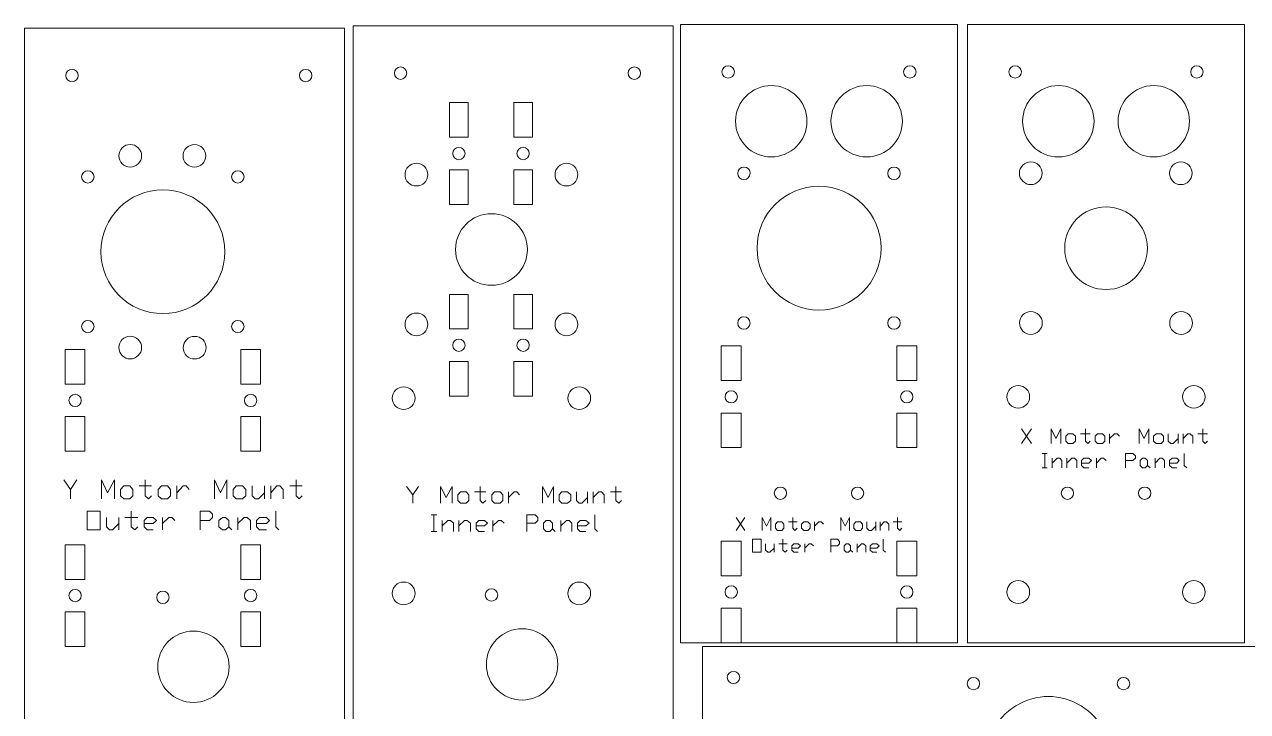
# Model space of a CAD drawing. Header units: inches. Extents: x 0.4 to 31.7, y 0.3 to 15.7.
# Drawn here: x 0.36 to 15.15, y 7.43 to 15.73 of the extents above; entities that cross this region are included whole.
import ezdxf

# ---------------------------------------------------------------- set-up
doc = ezdxf.new("R2010")
doc.units = ezdxf.units.IN
doc.header["$MEASUREMENT"] = 0
doc.layers.add('CUT_SHEET_1', color=179, linetype='CONTINUOUS', true_color=0x131326)

msp = doc.modelspace()

# ---------------------------------------------------------------- linework, layer by layer
at = {"layer": 'CUT_SHEET_1', "color": 3, "lineweight": 15, "true_color": 0x00ff00}
for p, q in [((0.361, 5.204), (0.361, 15.691)), ((0.361, 15.691), (4.232, 15.691)), ((4.232, 15.691), (4.232, 5.204)), ((4.334, 5.233), (4.334, 15.718)), ((4.334, 15.718), (8.205, 15.718)), ((8.205, 15.718), (8.205, 5.233)), ((8.293, 8.255), (8.293, 15.734)), ((8.293, 15.734), (11.639, 15.734)), ((11.639, 15.734), (11.639, 8.255)), ((11.763, 8.255), (11.763, 15.734)), ((11.763, 15.734), (15.109, 15.734)), ((15.109, 15.734), (15.109, 8.255)), ((11.639, 8.255), (8.293, 8.255)), ((16.922, 8.214), (8.558, 8.214)), ((8.558, 8.214), (8.558, 7.221)), ((15.109, 8.255), (11.763, 8.255))]:
    msp.add_line(p, q, dxfattribs=at)
at = {"layer": 'CUT_SHEET_1', "color": 1, "lineweight": 15, "true_color": 0xff0000}
for p, q in [((12.338, 15.234), (12.338, 15.234)), ((14.535, 15.234), (14.535, 15.234)), ((0.936, 15.191), (0.936, 15.191)), ((3.761, 15.191), (3.761, 15.191)), ((4.908, 15.22), (4.908, 15.22)), ((7.734, 15.22), (7.734, 15.22)), ((12.263, 15.16), (12.263, 15.16)), ((14.46, 15.16), (14.46, 15.16)), ((9.39, 14.995), (9.39, 14.995)), ((10.543, 14.995), (10.543, 14.995)), ((12.86, 14.995), (12.86, 14.995)), ((14.013, 14.995), (14.013, 14.995)), ((5.501, 14.789), (5.725, 14.789)), ((5.501, 14.37), (5.501, 14.789)), ((5.725, 14.789), (5.725, 14.37)), ((6.277, 14.37), (6.277, 14.789)), ((6.277, 14.789), (6.501, 14.789)), ((6.501, 14.789), (6.501, 14.37)), ((9.821, 14.564), (9.821, 14.564)), ((10.974, 14.564), (10.974, 14.564)), ((13.291, 14.564), (13.291, 14.564)), ((14.444, 14.564), (14.444, 14.564)), ((5.725, 14.37), (5.501, 14.37)), ((6.501, 14.37), (6.277, 14.37)), ((6.389, 14.249), (6.389, 14.249)), ((1.777, 14.146), (1.777, 14.146)), ((2.553, 14.145), (2.553, 14.145)), ((6.314, 14.174), (6.314, 14.174)), ((6.464, 14.174), (6.464, 14.174)), ((2.941, 13.966), (2.941, 13.966)), ((5.237, 13.918), (5.237, 13.918)), ((5.501, 13.977), (5.725, 13.977)), ((5.501, 13.559), (5.501, 13.977)), ((5.725, 13.977), (5.725, 13.559)), ((6.277, 13.559), (6.277, 13.977)), ((6.277, 13.977), (6.501, 13.977)), ((6.501, 13.977), (6.501, 13.559)), ((7.051, 13.918), (7.051, 13.918)), ((9.134, 13.934), (9.134, 13.934)), ((12.664, 13.935), (12.664, 13.935)), ((14.478, 13.935), (14.478, 13.935)), ((5.725, 13.559), (5.501, 13.559)), ((6.501, 13.559), (6.277, 13.559)), ((6.006, 13.446), (6.006, 13.446)), ((6.441, 13.013), (6.441, 13.013)), ((6.006, 12.58), (6.006, 12.58)), ((5.501, 12.47), (5.725, 12.47)), ((5.501, 12.052), (5.501, 12.47)), ((5.725, 12.47), (5.725, 12.052)), ((6.277, 12.052), (6.277, 12.47)), ((6.277, 12.47), (6.501, 12.47)), ((6.501, 12.47), (6.501, 12.052)), ((12.665, 12.125), (12.665, 12.125)), ((1.202, 12.081), (1.202, 12.081)), ((5.237, 12.108), (5.237, 12.108)), ((5.725, 12.052), (5.501, 12.052)), ((6.501, 12.052), (6.277, 12.052)), ((7.051, 12.108), (7.051, 12.108)), ((9.134, 12.124), (9.134, 12.124)), ((14.481, 12.124), (14.481, 12.124)), ((5.613, 11.93), (5.613, 11.93)), ((8.785, 11.847), (9.025, 11.847)), ((8.785, 11.428), (8.785, 11.847)), ((9.025, 11.847), (9.025, 11.428)), ((10.907, 11.847), (11.147, 11.847)), ((10.907, 11.428), (10.907, 11.847)), ((11.147, 11.847), (11.147, 11.428)), ((0.853, 11.804), (1.093, 11.804)), ((0.853, 11.385), (0.853, 11.804)), ((1.093, 11.804), (1.093, 11.385)), ((1.777, 11.827), (1.777, 11.827)), ((2.975, 11.804), (3.215, 11.804)), ((2.975, 11.385), (2.975, 11.804)), ((3.215, 11.804), (3.215, 11.385)), ((6.389, 11.78), (6.389, 11.78)), ((5.501, 11.659), (5.725, 11.659)), ((5.501, 11.24), (5.501, 11.659)), ((5.725, 11.659), (5.725, 11.24)), ((6.277, 11.24), (6.277, 11.659)), ((6.277, 11.659), (6.501, 11.659)), ((6.501, 11.659), (6.501, 11.24)), ((9.025, 11.428), (8.785, 11.428)), ((11.147, 11.428), (10.907, 11.428)), ((1.093, 11.385), (0.853, 11.385)), ((0.973, 11.263), (0.973, 11.263)), ((3.215, 11.385), (2.975, 11.385)), ((3.095, 11.263), (3.095, 11.263)), ((5.725, 11.24), (5.501, 11.24)), ((6.501, 11.24), (6.277, 11.24)), ((8.905, 11.306), (8.905, 11.306)), ((5.083, 11.216), (5.083, 11.216)), ((12.513, 11.232), (12.513, 11.232)), ((14.635, 11.232), (14.635, 11.232)), ((0.853, 10.992), (1.093, 10.992)), ((0.853, 10.573), (0.853, 10.992)), ((1.093, 10.992), (1.093, 10.573)), ((2.975, 10.992), (3.215, 10.992)), ((2.975, 10.573), (2.975, 10.992)), ((3.215, 10.992), (3.215, 10.573)), ((8.785, 11.035), (9.025, 11.035)), ((8.785, 10.617), (8.785, 11.035)), ((9.025, 11.035), (9.025, 10.617)), ((10.907, 11.035), (11.147, 11.035)), ((10.907, 10.617), (10.907, 11.035)), ((11.147, 11.035), (11.147, 10.617)), ((1.093, 10.573), (0.853, 10.573)), ((3.215, 10.573), (2.975, 10.573)), ((9.025, 10.617), (8.785, 10.617)), ((11.147, 10.617), (10.907, 10.617)), ((10.433, 10.141), (10.433, 10.141)), ((8.785, 9.486), (9.025, 9.486)), ((8.785, 9.068), (8.785, 9.486)), ((9.025, 9.486), (9.025, 9.068)), ((10.907, 9.486), (11.147, 9.486)), ((10.907, 9.068), (10.907, 9.486)), ((11.147, 9.486), (11.147, 9.068)), ((0.853, 9.443), (1.093, 9.443)), ((0.853, 9.024), (0.853, 9.443)), ((1.093, 9.443), (1.093, 9.024)), ((2.975, 9.443), (3.215, 9.443)), ((2.975, 9.024), (2.975, 9.443)), ((3.215, 9.443), (3.215, 9.024)), ((1.093, 9.024), (0.853, 9.024)), ((3.215, 9.024), (2.975, 9.024)), ((9.025, 9.068), (8.785, 9.068)), ((11.147, 9.068), (10.907, 9.068)), ((0.973, 8.903), (0.973, 8.903)), ((3.095, 8.903), (3.095, 8.903)), ((6.007, 8.91), (6.007, 8.91)), ((8.905, 8.946), (8.905, 8.946)), ((1.96, 8.807), (1.96, 8.807)), ((1.96, 8.807), (1.96, 8.807)), ((5.083, 8.855), (5.083, 8.855)), ((7.205, 8.855), (7.205, 8.855)), ((12.513, 8.871), (12.513, 8.871)), ((14.635, 8.871), (14.635, 8.871)), ((0.853, 8.632), (1.093, 8.632)), ((0.853, 8.213), (0.853, 8.632)), ((1.093, 8.632), (1.093, 8.213)), ((2.975, 8.632), (3.215, 8.632)), ((2.975, 8.213), (2.975, 8.632)), ((3.215, 8.632), (3.215, 8.213)), ((8.785, 8.675), (9.025, 8.675)), ((8.785, 8.256), (8.785, 8.675)), ((9.025, 8.675), (9.025, 8.256)), ((10.907, 8.675), (11.147, 8.675)), ((10.907, 8.256), (10.907, 8.675)), ((11.147, 8.675), (11.147, 8.256)), ((6.376, 8.428), (6.376, 8.428)), ((1.093, 8.213), (0.853, 8.213)), ((3.215, 8.213), (2.975, 8.213)), ((9.025, 8.256), (8.785, 8.256)), ((11.147, 8.256), (10.907, 8.256)), ((6.808, 7.996), (6.808, 7.996)), ((2.835, 7.968), (2.835, 7.968)), ((9.008, 7.839), (9.008, 7.839)), ((11.833, 7.838), (11.833, 7.838)), ((13.647, 7.838), (13.647, 7.838)), ((8.933, 7.764), (8.933, 7.764)), ((13.572, 7.763), (13.572, 7.763))]:
    msp.add_line(p, q, dxfattribs=at)
at = {"layer": 'CUT_SHEET_1', "color": 7, "lineweight": 15, "true_color": 0xffffff}
for p, q in [((12.416, 10.844), (12.536, 10.667)), ((12.416, 10.667), (12.536, 10.844)), ((12.773, 10.667), (12.773, 10.844)), ((12.773, 10.844), (12.829, 10.727)), ((12.829, 10.727), (12.889, 10.844)), ((12.889, 10.844), (12.889, 10.667)), ((13.186, 10.844), (13.186, 10.697)), ((13.836, 10.667), (13.836, 10.844)), ((13.836, 10.844), (13.896, 10.727)), ((13.896, 10.727), (13.952, 10.844)), ((13.952, 10.844), (13.952, 10.667)), ((14.605, 10.844), (14.605, 10.697)), ((12.949, 10.754), (12.979, 10.784)), ((12.949, 10.697), (12.949, 10.754)), ((12.979, 10.667), (12.949, 10.697)), ((12.979, 10.784), (13.036, 10.784)), ((13.036, 10.667), (12.979, 10.667)), ((13.036, 10.784), (13.066, 10.754)), ((13.066, 10.697), (13.036, 10.667)), ((13.066, 10.754), (13.066, 10.697)), ((13.126, 10.784), (13.246, 10.784)), ((13.186, 10.697), (13.216, 10.667)), ((13.216, 10.667), (13.246, 10.697)), ((13.303, 10.754), (13.333, 10.784)), ((13.303, 10.697), (13.303, 10.754)), ((13.333, 10.667), (13.303, 10.697)), ((13.333, 10.784), (13.392, 10.784)), ((13.392, 10.667), (13.333, 10.667)), ((13.392, 10.784), (13.422, 10.754)), ((13.422, 10.697), (13.392, 10.667)), ((13.422, 10.754), (13.422, 10.697)), ((13.479, 10.727), (13.539, 10.784)), ((13.479, 10.667), (13.479, 10.784)), ((13.539, 10.784), (13.569, 10.784)), ((13.569, 10.784), (13.599, 10.754)), ((14.012, 10.754), (14.042, 10.784)), ((14.012, 10.697), (14.012, 10.754)), ((14.042, 10.667), (14.012, 10.697)), ((14.042, 10.784), (14.102, 10.784)), ((14.102, 10.667), (14.042, 10.667)), ((14.102, 10.784), (14.132, 10.754)), ((14.132, 10.697), (14.102, 10.667)), ((14.132, 10.754), (14.132, 10.697)), ((14.189, 10.784), (14.189, 10.697)), ((14.189, 10.697), (14.219, 10.667)), ((14.219, 10.667), (14.249, 10.667)), ((14.249, 10.667), (14.309, 10.727)), ((14.309, 10.784), (14.309, 10.667)), ((14.369, 10.727), (14.425, 10.784)), ((14.369, 10.667), (14.369, 10.784)), ((14.425, 10.784), (14.455, 10.784)), ((14.455, 10.784), (14.485, 10.754)), ((14.485, 10.754), (14.485, 10.667)), ((14.545, 10.784), (14.662, 10.784)), ((14.605, 10.697), (14.635, 10.667)), ((14.635, 10.667), (14.662, 10.697)), ((12.666, 10.547), (12.726, 10.547)), ((12.696, 10.547), (12.696, 10.371)), ((13.672, 10.371), (13.672, 10.547)), ((13.672, 10.547), (13.762, 10.547)), ((13.762, 10.547), (13.792, 10.517)), ((13.792, 10.517), (13.792, 10.49)), ((14.382, 10.547), (14.382, 10.401)), ((12.666, 10.371), (12.726, 10.371)), ((12.786, 10.43), (12.846, 10.49)), ((12.786, 10.371), (12.786, 10.49)), ((12.846, 10.49), (12.876, 10.49)), ((12.876, 10.49), (12.903, 10.46)), ((12.903, 10.46), (12.903, 10.371)), ((12.963, 10.43), (13.023, 10.49)), ((12.963, 10.371), (12.963, 10.49)), ((13.023, 10.49), (13.053, 10.49)), ((13.053, 10.49), (13.083, 10.46)), ((13.083, 10.46), (13.083, 10.371)), ((13.169, 10.49), (13.139, 10.46)), ((13.139, 10.46), (13.139, 10.401)), ((13.139, 10.43), (13.229, 10.43)), ((13.139, 10.401), (13.169, 10.371)), ((13.229, 10.49), (13.169, 10.49)), ((13.169, 10.371), (13.229, 10.371)), ((13.259, 10.46), (13.229, 10.49)), ((13.229, 10.43), (13.259, 10.46)), ((13.319, 10.43), (13.376, 10.49)), ((13.319, 10.371), (13.319, 10.49)), ((13.376, 10.49), (13.406, 10.49)), ((13.406, 10.49), (13.436, 10.46)), ((13.762, 10.46), (13.672, 10.46)), ((13.792, 10.49), (13.762, 10.46)), ((13.849, 10.46), (13.879, 10.49)), ((13.849, 10.401), (13.849, 10.46)), ((13.879, 10.371), (13.849, 10.401)), ((13.879, 10.49), (13.909, 10.49)), ((13.909, 10.371), (13.879, 10.371)), ((13.909, 10.49), (13.939, 10.46)), ((13.939, 10.401), (13.909, 10.371)), ((13.939, 10.46), (13.939, 10.401)), ((13.939, 10.401), (13.969, 10.371)), ((14.029, 10.43), (14.085, 10.49)), ((14.029, 10.371), (14.029, 10.49)), ((14.085, 10.49), (14.115, 10.49)), ((14.115, 10.49), (14.145, 10.46)), ((14.145, 10.46), (14.145, 10.371)), ((14.235, 10.49), (14.205, 10.46)), ((14.205, 10.46), (14.205, 10.401)), ((14.205, 10.43), (14.292, 10.43)), ((14.205, 10.401), (14.235, 10.371)), ((14.292, 10.49), (14.235, 10.49)), ((14.235, 10.371), (14.292, 10.371)), ((14.322, 10.46), (14.292, 10.49)), ((14.292, 10.43), (14.322, 10.46)), ((14.382, 10.401), (14.412, 10.371)), ((0.837, 10.229), (0.919, 10.109)), ((0.919, 10.109), (0.993, 10.229)), ((1.292, 9.997), (1.292, 10.229)), ((1.292, 10.229), (1.367, 10.072)), ((1.367, 10.072), (1.449, 10.229)), ((1.449, 10.229), (1.449, 9.997)), ((1.822, 10.229), (1.822, 10.035)), ((2.659, 9.997), (2.659, 10.229)), ((2.659, 10.229), (2.733, 10.072)), ((2.733, 10.072), (2.808, 10.229)), ((2.808, 10.229), (2.808, 9.997)), ((3.644, 10.229), (3.644, 10.035)), ((0.919, 10.109), (0.919, 9.997)), ((1.524, 10.109), (1.561, 10.154)), ((1.524, 10.035), (1.524, 10.109)), ((1.561, 10.154), (1.636, 10.154)), ((1.636, 10.154), (1.673, 10.109)), ((1.673, 10.109), (1.673, 10.035)), ((1.748, 10.154), (1.897, 10.154)), ((1.979, 10.109), (2.016, 10.154)), ((1.979, 10.035), (1.979, 10.109)), ((2.016, 10.154), (2.091, 10.154)), ((2.091, 10.154), (2.128, 10.109)), ((2.128, 10.109), (2.128, 10.035)), ((2.203, 10.072), (2.278, 10.154)), ((2.203, 9.997), (2.203, 10.154)), ((2.278, 10.154), (2.315, 10.154)), ((2.315, 10.154), (2.352, 10.109)), ((2.883, 10.109), (2.92, 10.154)), ((2.883, 10.035), (2.883, 10.109)), ((2.92, 10.154), (2.995, 10.154)), ((2.995, 10.154), (3.039, 10.109)), ((3.039, 10.109), (3.039, 10.035)), ((3.114, 10.154), (3.114, 10.035)), ((3.189, 9.997), (3.263, 10.072)), ((3.263, 10.154), (3.263, 9.997)), ((3.338, 10.072), (3.413, 10.154)), ((3.338, 9.997), (3.338, 10.154)), ((3.413, 10.154), (3.45, 10.154)), ((3.45, 10.154), (3.487, 10.109)), ((3.487, 10.109), (3.487, 9.997)), ((3.569, 10.154), (3.719, 10.154)), ((4.981, 10.148), (5.055, 10.048)), ((5.055, 10.048), (5.123, 10.148)), ((5.392, 9.947), (5.392, 10.148)), ((5.392, 10.148), (5.459, 10.014)), ((5.459, 10.014), (5.533, 10.148)), ((5.533, 10.148), (5.533, 9.947)), ((5.6, 10.048), (5.634, 10.081)), ((5.634, 10.081), (5.701, 10.081)), ((5.701, 10.081), (5.735, 10.048)), ((5.802, 10.081), (5.937, 10.081)), ((5.87, 10.148), (5.87, 9.98)), ((6.011, 10.047), (6.045, 10.081)), ((6.045, 10.081), (6.112, 10.081)), ((6.112, 10.081), (6.145, 10.047)), ((6.213, 10.014), (6.28, 10.081)), ((6.213, 9.947), (6.213, 10.081)), ((6.28, 10.081), (6.314, 10.081)), ((6.314, 10.081), (6.347, 10.048)), ((6.623, 9.947), (6.623, 10.148)), ((6.623, 10.148), (6.691, 10.014)), ((6.691, 10.014), (6.758, 10.148)), ((6.758, 10.148), (6.758, 9.947)), ((6.825, 10.047), (6.859, 10.081)), ((6.859, 10.081), (6.926, 10.081)), ((6.926, 10.081), (6.967, 10.047)), ((7.034, 10.081), (7.034, 9.98)), ((7.168, 10.081), (7.168, 9.947)), ((7.236, 10.014), (7.303, 10.081)), ((7.236, 9.947), (7.236, 10.081)), ((7.303, 10.081), (7.337, 10.081)), ((7.337, 10.081), (7.37, 10.048)), ((7.444, 10.081), (7.579, 10.081)), ((7.512, 10.148), (7.512, 9.98)), ((1.561, 9.997), (1.524, 10.035)), ((1.636, 9.997), (1.561, 9.997)), ((1.673, 10.035), (1.636, 9.997)), ((1.822, 10.035), (1.86, 9.997)), ((1.86, 9.997), (1.897, 10.035)), ((2.016, 9.997), (1.979, 10.035)), ((2.091, 9.997), (2.016, 9.997)), ((2.128, 10.035), (2.091, 9.997)), ((2.92, 9.997), (2.883, 10.035)), ((2.995, 9.997), (2.92, 9.997)), ((3.039, 10.035), (2.995, 9.997)), ((3.114, 10.035), (3.151, 9.997)), ((3.151, 9.997), (3.189, 9.997)), ((3.644, 10.035), (3.681, 9.997)), ((3.681, 9.997), (3.719, 10.035)), ((5.055, 10.048), (5.055, 9.947)), ((5.6, 9.98), (5.6, 10.048)), ((5.634, 9.947), (5.6, 9.98)), ((5.701, 9.947), (5.634, 9.947)), ((5.735, 9.98), (5.701, 9.947)), ((5.735, 10.048), (5.735, 9.98)), ((5.87, 9.98), (5.903, 9.947)), ((5.903, 9.947), (5.937, 9.98)), ((6.011, 9.98), (6.011, 10.047)), ((6.045, 9.947), (6.011, 9.98)), ((6.112, 9.947), (6.045, 9.947)), ((6.145, 9.98), (6.112, 9.947)), ((6.145, 10.047), (6.145, 9.98)), ((6.825, 9.98), (6.825, 10.047)), ((6.859, 9.947), (6.825, 9.98)), ((6.926, 9.947), (6.859, 9.947)), ((6.967, 9.98), (6.926, 9.947)), ((6.967, 10.047), (6.967, 9.98)), ((7.034, 9.98), (7.067, 9.947)), ((7.067, 9.947), (7.101, 9.947)), ((7.101, 9.947), (7.168, 10.014)), ((7.37, 10.048), (7.37, 9.947)), ((7.512, 9.98), (7.545, 9.947)), ((7.545, 9.947), (7.579, 9.98)), ((1.12, 9.848), (1.277, 9.848)), ((1.12, 9.624), (1.12, 9.848)), ((1.277, 9.848), (1.277, 9.624)), ((1.352, 9.773), (1.352, 9.661)), ((1.501, 9.773), (1.501, 9.624)), ((1.576, 9.773), (1.733, 9.773)), ((1.651, 9.848), (1.651, 9.661)), ((1.845, 9.773), (1.807, 9.736)), ((1.919, 9.773), (1.845, 9.773)), ((1.957, 9.736), (1.919, 9.773)), ((2.031, 9.699), (2.106, 9.773)), ((2.031, 9.624), (2.031, 9.773)), ((2.106, 9.773), (2.143, 9.773)), ((2.143, 9.773), (2.181, 9.736)), ((2.487, 9.624), (2.487, 9.848)), ((2.487, 9.848), (2.599, 9.848)), ((2.599, 9.848), (2.636, 9.811)), ((2.636, 9.773), (2.599, 9.736)), ((2.636, 9.811), (2.636, 9.773)), ((2.711, 9.736), (2.756, 9.773)), ((2.756, 9.773), (2.793, 9.773)), ((2.793, 9.773), (2.83, 9.736)), ((2.942, 9.699), (3.017, 9.773)), ((2.942, 9.624), (2.942, 9.773)), ((3.017, 9.773), (3.054, 9.773)), ((3.054, 9.773), (3.092, 9.736)), ((3.204, 9.773), (3.166, 9.736)), ((3.286, 9.773), (3.204, 9.773)), ((3.323, 9.736), (3.286, 9.773)), ((3.398, 9.848), (3.398, 9.661)), ((5.277, 9.805), (5.345, 9.805)), ((5.311, 9.805), (5.311, 9.603)), ((6.435, 9.603), (6.435, 9.805)), ((6.435, 9.805), (6.536, 9.805)), ((6.536, 9.805), (6.569, 9.772)), ((6.569, 9.772), (6.569, 9.738)), ((7.256, 9.805), (7.256, 9.637)), ((8.963, 9.772), (9.07, 9.615)), ((8.963, 9.615), (9.07, 9.772)), ((9.28, 9.615), (9.28, 9.772)), ((9.28, 9.772), (9.333, 9.669)), ((9.333, 9.669), (9.386, 9.772)), ((9.386, 9.772), (9.386, 9.615)), ((9.65, 9.772), (9.65, 9.642)), ((10.229, 9.615), (10.229, 9.772)), ((10.229, 9.772), (10.283, 9.669)), ((10.283, 9.669), (10.336, 9.772)), ((10.336, 9.772), (10.336, 9.615)), ((10.916, 9.772), (10.916, 9.642)), ((1.277, 9.624), (1.12, 9.624)), ((1.352, 9.661), (1.389, 9.624)), ((1.389, 9.624), (1.427, 9.624)), ((1.427, 9.624), (1.501, 9.699)), ((1.651, 9.661), (1.695, 9.624)), ((1.695, 9.624), (1.733, 9.661)), ((1.807, 9.736), (1.807, 9.661)), ((1.807, 9.699), (1.919, 9.699)), ((1.807, 9.661), (1.845, 9.624)), ((1.845, 9.624), (1.919, 9.624)), ((1.919, 9.699), (1.957, 9.736)), ((2.599, 9.736), (2.487, 9.736)), ((2.711, 9.661), (2.711, 9.736)), ((2.756, 9.624), (2.711, 9.661)), ((2.793, 9.624), (2.756, 9.624)), ((2.83, 9.661), (2.793, 9.624)), ((2.83, 9.736), (2.83, 9.661)), ((2.83, 9.661), (2.868, 9.624)), ((3.092, 9.736), (3.092, 9.624)), ((3.166, 9.736), (3.166, 9.661)), ((3.166, 9.699), (3.286, 9.699)), ((3.166, 9.661), (3.204, 9.624)), ((3.204, 9.624), (3.286, 9.624)), ((3.286, 9.699), (3.323, 9.736)), ((3.398, 9.661), (3.435, 9.624)), ((5.412, 9.671), (5.479, 9.738)), ((5.412, 9.603), (5.412, 9.738)), ((5.479, 9.738), (5.513, 9.738)), ((5.513, 9.738), (5.547, 9.704)), ((5.547, 9.704), (5.547, 9.603)), ((5.614, 9.671), (5.681, 9.738)), ((5.614, 9.603), (5.614, 9.738)), ((5.681, 9.738), (5.715, 9.738)), ((5.715, 9.738), (5.755, 9.704)), ((5.755, 9.704), (5.755, 9.603)), ((5.856, 9.738), (5.822, 9.704)), ((5.822, 9.704), (5.822, 9.637)), ((5.822, 9.671), (5.923, 9.671)), ((5.822, 9.637), (5.856, 9.603)), ((5.923, 9.738), (5.856, 9.738)), ((5.957, 9.704), (5.923, 9.738)), ((5.923, 9.671), (5.957, 9.704)), ((6.024, 9.671), (6.092, 9.738)), ((6.024, 9.603), (6.024, 9.738)), ((6.092, 9.738), (6.125, 9.738)), ((6.125, 9.738), (6.159, 9.704)), ((6.536, 9.704), (6.435, 9.704)), ((6.569, 9.738), (6.536, 9.704)), ((6.637, 9.704), (6.67, 9.738)), ((6.637, 9.637), (6.637, 9.704)), ((6.67, 9.603), (6.637, 9.637)), ((6.67, 9.738), (6.711, 9.738)), ((6.711, 9.738), (6.744, 9.704)), ((6.744, 9.637), (6.711, 9.603)), ((6.744, 9.704), (6.744, 9.637)), ((6.744, 9.637), (6.778, 9.603)), ((6.845, 9.671), (6.913, 9.738)), ((6.845, 9.603), (6.845, 9.738)), ((6.913, 9.738), (6.946, 9.738)), ((6.946, 9.738), (6.98, 9.704)), ((6.98, 9.704), (6.98, 9.603)), ((7.081, 9.738), (7.047, 9.704)), ((7.047, 9.704), (7.047, 9.637)), ((7.047, 9.671), (7.148, 9.671)), ((7.047, 9.637), (7.081, 9.603)), ((7.148, 9.738), (7.081, 9.738)), ((7.189, 9.704), (7.148, 9.738)), ((7.148, 9.671), (7.189, 9.704)), ((7.256, 9.637), (7.29, 9.603)), ((9.44, 9.692), (9.466, 9.719)), ((9.44, 9.642), (9.44, 9.692)), ((9.466, 9.615), (9.44, 9.642)), ((9.466, 9.719), (9.516, 9.719)), ((9.516, 9.615), (9.466, 9.615)), ((9.516, 9.719), (9.543, 9.692)), ((9.543, 9.642), (9.516, 9.615)), ((9.543, 9.692), (9.543, 9.642)), ((9.596, 9.719), (9.703, 9.719)), ((9.65, 9.642), (9.676, 9.615)), ((9.676, 9.615), (9.703, 9.642)), ((9.756, 9.692), (9.783, 9.719)), ((9.756, 9.642), (9.756, 9.692)), ((9.783, 9.615), (9.756, 9.642)), ((9.783, 9.719), (9.833, 9.719)), ((9.833, 9.615), (9.783, 9.615)), ((9.833, 9.719), (9.86, 9.692)), ((9.86, 9.642), (9.833, 9.615)), ((9.86, 9.692), (9.86, 9.642)), ((9.913, 9.669), (9.966, 9.719)), ((9.913, 9.615), (9.913, 9.719)), ((9.966, 9.719), (9.993, 9.719)), ((9.993, 9.719), (10.019, 9.692)), ((10.389, 9.692), (10.413, 9.719)), ((10.389, 9.642), (10.389, 9.692)), ((10.413, 9.615), (10.389, 9.642)), ((10.413, 9.719), (10.466, 9.719)), ((10.466, 9.615), (10.413, 9.615)), ((10.466, 9.719), (10.492, 9.692)), ((10.492, 9.642), (10.466, 9.615)), ((10.492, 9.692), (10.492, 9.642)), ((10.546, 9.719), (10.546, 9.642)), ((10.546, 9.642), (10.572, 9.615)), ((10.572, 9.615), (10.599, 9.615)), ((10.599, 9.615), (10.652, 9.669)), ((10.652, 9.719), (10.652, 9.615)), ((10.706, 9.669), (10.756, 9.719)), ((10.706, 9.615), (10.706, 9.719)), ((10.756, 9.719), (10.782, 9.719)), ((10.782, 9.719), (10.809, 9.692)), ((10.809, 9.692), (10.809, 9.615)), ((10.862, 9.719), (10.969, 9.719)), ((10.916, 9.642), (10.942, 9.615)), ((10.942, 9.615), (10.969, 9.642)), ((5.277, 9.603), (5.345, 9.603)), ((5.856, 9.603), (5.923, 9.603)), ((6.711, 9.603), (6.67, 9.603)), ((7.081, 9.603), (7.148, 9.603)), ((9.163, 9.509), (9.267, 9.509)), ((9.163, 9.352), (9.163, 9.509)), ((9.267, 9.509), (9.267, 9.352)), ((9.53, 9.509), (9.53, 9.379)), ((10.109, 9.352), (10.109, 9.509)), ((10.109, 9.509), (10.189, 9.509)), ((10.189, 9.509), (10.216, 9.482)), ((10.216, 9.482), (10.216, 9.455)), ((10.742, 9.509), (10.742, 9.379)), ((9.267, 9.352), (9.163, 9.352)), ((9.32, 9.455), (9.32, 9.379)), ((9.32, 9.379), (9.346, 9.352)), ((9.346, 9.352), (9.373, 9.352)), ((9.373, 9.352), (9.426, 9.402)), ((9.426, 9.455), (9.426, 9.352)), ((9.48, 9.455), (9.583, 9.455)), ((9.53, 9.379), (9.556, 9.352)), ((9.556, 9.352), (9.583, 9.379)), ((9.663, 9.455), (9.636, 9.429)), ((9.636, 9.429), (9.636, 9.379)), ((9.636, 9.402), (9.716, 9.402)), ((9.636, 9.379), (9.663, 9.352)), ((9.716, 9.455), (9.663, 9.455)), ((9.663, 9.352), (9.716, 9.352)), ((9.743, 9.429), (9.716, 9.455)), ((9.716, 9.402), (9.743, 9.429)), ((9.796, 9.402), (9.846, 9.455)), ((9.796, 9.352), (9.796, 9.455)), ((9.846, 9.455), (9.873, 9.455)), ((9.873, 9.455), (9.9, 9.429)), ((10.189, 9.429), (10.109, 9.429)), ((10.216, 9.455), (10.189, 9.429)), ((10.269, 9.429), (10.296, 9.455)), ((10.269, 9.379), (10.269, 9.429)), ((10.296, 9.352), (10.269, 9.379)), ((10.296, 9.455), (10.323, 9.455)), ((10.323, 9.352), (10.296, 9.352)), ((10.323, 9.455), (10.349, 9.429)), ((10.349, 9.379), (10.323, 9.352)), ((10.349, 9.429), (10.349, 9.379)), ((10.349, 9.379), (10.376, 9.352)), ((10.426, 9.402), (10.479, 9.455)), ((10.426, 9.352), (10.426, 9.455)), ((10.479, 9.455), (10.506, 9.455)), ((10.506, 9.455), (10.532, 9.429)), ((10.532, 9.429), (10.532, 9.352)), ((10.612, 9.455), (10.586, 9.429)), ((10.586, 9.429), (10.586, 9.379)), ((10.586, 9.402), (10.666, 9.402)), ((10.586, 9.379), (10.612, 9.352)), ((10.666, 9.455), (10.612, 9.455)), ((10.612, 9.352), (10.666, 9.352)), ((10.692, 9.429), (10.666, 9.455)), ((10.666, 9.402), (10.692, 9.429)), ((10.742, 9.379), (10.769, 9.352))]:
    msp.add_line(p, q, dxfattribs=at)
at = {"layer": 'CUT_SHEET_1', "color": 1, "lineweight": 15, "true_color": 0xff0000}
for points, degree in [([(8.868, 15.235), (8.826, 15.235), (8.793, 15.201), (8.793, 15.16)], 3), ([(8.943, 15.16), (8.943, 15.201), (8.909, 15.235), (8.868, 15.235)], 3), ([(11.064, 15.235), (11.023, 15.235), (10.989, 15.201), (10.989, 15.16)], 3), ([(11.139, 15.16), (11.139, 15.201), (11.106, 15.235), (11.064, 15.235)], 3), ([(12.338, 15.234), (12.297, 15.234), (12.263, 15.201), (12.263, 15.16)], 3), ([(12.413, 15.16), (12.413, 15.201), (12.379, 15.234), (12.338, 15.234)], 3), ([(14.535, 15.234), (14.493, 15.234), (14.46, 15.201), (14.46, 15.16)], 3), ([(14.61, 15.16), (14.61, 15.201), (14.576, 15.234), (14.535, 15.234)], 3), ([(0.936, 15.191), (0.895, 15.191), (0.861, 15.158), (0.861, 15.117)], 3), ([(0.861, 15.117), (0.861, 15.075), (0.895, 15.042), (0.936, 15.042)], 3), ([(1.011, 15.117), (1.011, 15.158), (0.977, 15.191), (0.936, 15.191)], 3), ([(0.936, 15.042), (0.977, 15.042), (1.011, 15.075), (1.011, 15.117)], 3), ([(3.761, 15.191), (3.72, 15.191), (3.686, 15.158), (3.686, 15.117)], 3), ([(3.686, 15.117), (3.686, 15.075), (3.72, 15.042), (3.761, 15.042)], 3), ([(3.836, 15.117), (3.836, 15.158), (3.803, 15.191), (3.761, 15.191)], 3), ([(3.761, 15.042), (3.803, 15.042), (3.836, 15.075), (3.836, 15.117)], 3), ([(4.908, 15.22), (4.867, 15.22), (4.833, 15.186), (4.833, 15.145)], 3), ([(4.833, 15.145), (4.833, 15.104), (4.867, 15.07), (4.908, 15.07)], 3), ([(4.983, 15.145), (4.983, 15.186), (4.95, 15.22), (4.908, 15.22)], 3), ([(4.908, 15.07), (4.949, 15.07), (4.983, 15.104), (4.983, 15.145)], 3), ([(7.734, 15.22), (7.692, 15.22), (7.659, 15.186), (7.659, 15.145)], 3), ([(7.659, 15.145), (7.659, 15.104), (7.692, 15.07), (7.734, 15.07)], 3), ([(7.809, 15.145), (7.809, 15.186), (7.775, 15.22), (7.734, 15.22)], 3), ([(7.734, 15.07), (7.775, 15.07), (7.809, 15.104), (7.809, 15.145)], 3), ([(8.793, 15.16), (8.793, 15.118), (8.827, 15.085), (8.868, 15.085)], 3), ([(8.868, 15.085), (8.909, 15.085), (8.943, 15.118), (8.943, 15.16)], 3), ([(10.989, 15.16), (10.989, 15.118), (11.023, 15.085), (11.064, 15.085)], 3), ([(11.064, 15.085), (11.106, 15.085), (11.139, 15.118), (11.139, 15.16)], 3), ([(12.263, 15.16), (12.263, 15.118), (12.297, 15.085), (12.338, 15.085)], 3), ([(12.338, 15.085), (12.379, 15.085), (12.413, 15.118), (12.413, 15.16)], 3), ([(14.46, 15.16), (14.46, 15.118), (14.493, 15.085), (14.535, 15.085)], 3), ([(14.535, 15.085), (14.576, 15.085), (14.61, 15.118), (14.61, 15.16)], 3), ([(9.39, 14.995), (9.151, 14.995), (8.958, 14.802), (8.958, 14.564)], 3), ([(9.821, 14.564), (9.821, 14.802), (9.628, 14.995), (9.39, 14.995)], 3), ([(10.543, 14.995), (10.305, 14.995), (10.111, 14.802), (10.111, 14.564)], 3), ([(10.974, 14.564), (10.974, 14.802), (10.781, 14.995), (10.543, 14.995)], 3), ([(12.86, 14.995), (12.622, 14.995), (12.428, 14.802), (12.428, 14.564)], 3), ([(13.291, 14.564), (13.291, 14.802), (13.098, 14.995), (12.86, 14.995)], 3), ([(14.013, 14.995), (13.775, 14.995), (13.582, 14.802), (13.582, 14.564)], 3), ([(14.444, 14.564), (14.444, 14.802), (14.251, 14.995), (14.013, 14.995)], 3), ([(8.958, 14.564), (8.958, 14.326), (9.151, 14.133), (9.389, 14.133)], 3), ([(8.958, 14.564), (8.958, 14.564), (8.958, 14.564), (8.958, 14.564)], 3), ([(9.39, 14.133), (9.628, 14.133), (9.821, 14.326), (9.821, 14.564)], 3), ([(10.111, 14.564), (10.111, 14.326), (10.305, 14.133), (10.543, 14.133)], 3), ([(10.111, 14.564), (10.111, 14.564), (10.111, 14.564), (10.111, 14.564)], 3), ([(10.543, 14.133), (10.781, 14.133), (10.974, 14.326), (10.974, 14.564)], 3), ([(12.428, 14.564), (12.428, 14.326), (12.621, 14.132), (12.86, 14.132)], 3), ([(12.428, 14.564), (12.428, 14.564), (12.428, 14.564), (12.428, 14.564)], 3), ([(12.86, 14.132), (13.098, 14.132), (13.291, 14.326), (13.291, 14.564)], 3), ([(13.582, 14.564), (13.582, 14.326), (13.775, 14.132), (14.013, 14.132)], 3), ([(13.582, 14.564), (13.582, 14.564), (13.582, 14.564), (13.582, 14.564)], 3), ([(14.013, 14.132), (14.251, 14.132), (14.444, 14.326), (14.444, 14.564)], 3), ([(1.639, 14.283), (1.563, 14.284), (1.502, 14.222), (1.502, 14.146)], 3), ([(1.777, 14.146), (1.777, 14.222), (1.715, 14.284), (1.639, 14.283)], 3), ([(2.416, 14.283), (2.34, 14.283), (2.278, 14.221), (2.278, 14.145)], 3), ([(2.553, 14.145), (2.553, 14.221), (2.492, 14.283), (2.416, 14.283)], 3), ([(5.613, 14.249), (5.571, 14.249), (5.538, 14.215), (5.538, 14.174)], 3), ([(5.688, 14.174), (5.688, 14.215), (5.654, 14.249), (5.613, 14.249)], 3), ([(5.613, 14.249), (5.613, 14.249), (5.613, 14.249)], 2), ([(6.389, 14.249), (6.348, 14.249), (6.314, 14.215), (6.314, 14.174)], 3), ([(6.464, 14.174), (6.464, 14.215), (6.431, 14.249), (6.389, 14.249)], 3), ([(1.502, 14.146), (1.502, 14.071), (1.563, 14.009), (1.639, 14.009)], 3), ([(1.639, 14.009), (1.715, 14.009), (1.777, 14.07), (1.777, 14.146)], 3), ([(2.278, 14.145), (2.278, 14.07), (2.34, 14.008), (2.416, 14.008)], 3), ([(2.416, 14.008), (2.492, 14.008), (2.553, 14.07), (2.553, 14.145)], 3), ([(5.099, 14.055), (5.024, 14.055), (4.962, 13.994), (4.962, 13.918)], 3), ([(5.237, 13.918), (5.237, 13.994), (5.175, 14.055), (5.099, 14.055)], 3), ([(5.538, 14.174), (5.538, 14.174), (5.538, 14.174)], 2), ([(5.538, 14.174), (5.538, 14.132), (5.571, 14.099), (5.613, 14.099)], 3), ([(5.613, 14.099), (5.654, 14.099), (5.688, 14.132), (5.688, 14.174)], 3), ([(6.314, 14.174), (6.314, 14.132), (6.348, 14.099), (6.389, 14.099)], 3), ([(6.389, 14.099), (6.431, 14.099), (6.464, 14.132), (6.464, 14.174)], 3), ([(6.389, 14.099), (6.389, 14.099), (6.389, 14.099)], 2), ([(6.913, 14.055), (6.838, 14.055), (6.776, 13.994), (6.776, 13.918)], 3), ([(7.051, 13.918), (7.051, 13.994), (6.989, 14.055), (6.913, 14.055)], 3), ([(9.389, 14.133), (9.39, 14.133), (9.39, 14.133)], 2), ([(10.543, 14.133), (10.543, 14.133), (10.543, 14.133)], 2), ([(12.527, 14.073), (12.451, 14.073), (12.389, 14.011), (12.389, 13.935)], 3), ([(12.664, 13.935), (12.664, 14.011), (12.603, 14.073), (12.527, 14.073)], 3), ([(12.86, 14.132), (12.86, 14.132), (12.86, 14.132), (12.86, 14.132)], 3), ([(14.013, 14.132), (14.013, 14.132), (14.013, 14.132), (14.013, 14.132)], 3), ([(14.341, 14.072), (14.265, 14.072), (14.204, 14.011), (14.204, 13.935)], 3), ([(14.478, 13.935), (14.478, 14.011), (14.417, 14.072), (14.341, 14.072)], 3), ([(1.127, 13.966), (1.086, 13.966), (1.052, 13.932), (1.052, 13.891)], 3), ([(1.202, 13.891), (1.202, 13.932), (1.168, 13.966), (1.127, 13.966)], 3), ([(1.127, 13.966), (1.127, 13.966), (1.127, 13.966), (1.127, 13.966)], 3), ([(2.941, 13.966), (2.9, 13.966), (2.866, 13.932), (2.866, 13.891)], 3), ([(3.016, 13.891), (3.016, 13.932), (2.982, 13.966), (2.941, 13.966)], 3), ([(4.962, 13.918), (4.962, 13.842), (5.024, 13.781), (5.099, 13.781)], 3), ([(5.099, 13.781), (5.175, 13.781), (5.237, 13.842), (5.237, 13.918)], 3), ([(6.776, 13.918), (6.776, 13.842), (6.838, 13.781), (6.913, 13.781)], 3), ([(6.913, 13.781), (6.989, 13.781), (7.051, 13.842), (7.051, 13.918)], 3), ([(9.059, 14.009), (9.018, 14.009), (8.984, 13.975), (8.984, 13.934)], 3), ([(8.984, 13.934), (8.984, 13.893), (9.018, 13.859), (9.059, 13.859)], 3), ([(9.134, 13.934), (9.134, 13.975), (9.101, 14.009), (9.059, 14.009)], 3), ([(9.059, 14.009), (9.059, 14.009), (9.059, 14.009)], 2), ([(9.059, 13.859), (9.1, 13.859), (9.134, 13.893), (9.134, 13.934)], 3), ([(10.873, 14.009), (10.832, 14.009), (10.798, 13.975), (10.798, 13.934)], 3), ([(10.798, 13.934), (10.798, 13.893), (10.832, 13.859), (10.873, 13.859)], 3), ([(10.948, 13.934), (10.948, 13.975), (10.914, 14.009), (10.873, 14.009)], 3), ([(10.873, 13.859), (10.914, 13.859), (10.948, 13.893), (10.948, 13.934)], 3), ([(12.389, 13.935), (12.389, 13.859), (12.451, 13.798), (12.527, 13.798)], 3), ([(12.527, 13.798), (12.603, 13.798), (12.664, 13.859), (12.664, 13.935)], 3), ([(14.204, 13.935), (14.204, 13.859), (14.265, 13.797), (14.341, 13.797)], 3), ([(14.341, 13.797), (14.417, 13.797), (14.478, 13.859), (14.478, 13.935)], 3), ([(1.052, 13.891), (1.052, 13.85), (1.086, 13.816), (1.127, 13.816)], 3), ([(1.127, 13.816), (1.168, 13.816), (1.202, 13.85), (1.202, 13.891)], 3), ([(2.866, 13.891), (2.866, 13.85), (2.9, 13.816), (2.941, 13.816)], 3), ([(2.941, 13.816), (2.982, 13.816), (3.016, 13.85), (3.016, 13.891)], 3), ([(9.966, 13.777), (9.553, 13.778), (9.217, 13.443), (9.217, 13.029)], 3), ([(10.716, 13.029), (10.715, 13.443), (10.38, 13.777), (9.966, 13.777)], 3), ([(9.966, 13.777), (9.966, 13.777), (9.966, 13.777), (9.966, 13.777)], 3), ([(2.034, 13.734), (1.621, 13.734), (1.285, 13.4), (1.285, 12.986)], 3), ([(2.784, 12.986), (2.783, 13.4), (2.448, 13.734), (2.034, 13.734)], 3), ([(2.034, 13.734), (2.034, 13.734), (2.034, 13.734), (2.034, 13.734)], 3), ([(13.436, 13.529), (13.16, 13.529), (12.937, 13.305), (12.937, 13.029)], 3), ([(13.936, 13.029), (13.936, 13.305), (13.712, 13.529), (13.436, 13.529)], 3), ([(13.436, 13.529), (13.436, 13.529), (13.436, 13.529), (13.436, 13.529)], 3), ([(6.006, 13.446), (5.767, 13.447), (5.572, 13.253), (5.572, 13.013)], 3), ([(6.441, 13.013), (6.44, 13.253), (6.246, 13.447), (6.006, 13.446)], 3), ([(5.572, 13.013), (5.572, 12.773), (5.767, 12.579), (6.006, 12.58)], 3), ([(5.572, 13.013), (5.572, 13.013), (5.572, 13.013)], 2), ([(6.006, 12.58), (6.246, 12.579), (6.44, 12.773), (6.441, 13.013)], 3), ([(9.217, 13.029), (9.217, 12.616), (9.553, 12.281), (9.966, 12.281)], 3), ([(9.217, 13.029), (9.217, 13.029), (9.217, 13.029), (9.217, 13.029)], 3), ([(9.966, 12.281), (10.38, 12.281), (10.715, 12.616), (10.716, 13.029)], 3), ([(12.937, 13.029), (12.937, 12.753), (13.16, 12.529), (13.436, 12.529)], 3), ([(12.937, 13.029), (12.937, 13.029), (12.937, 13.029)], 2), ([(13.436, 12.529), (13.712, 12.529), (13.936, 12.753), (13.936, 13.029)], 3), ([(13.936, 13.029), (13.936, 13.029), (13.936, 13.029)], 2), ([(1.285, 12.986), (1.285, 12.573), (1.621, 12.238), (2.034, 12.238)], 3), ([(1.285, 12.986), (1.285, 12.986), (1.285, 12.986), (1.285, 12.986)], 3), ([(2.034, 12.238), (2.448, 12.238), (2.783, 12.573), (2.784, 12.986)], 3), ([(1.127, 12.156), (1.086, 12.156), (1.052, 12.122), (1.052, 12.081)], 3), ([(1.202, 12.081), (1.202, 12.122), (1.168, 12.156), (1.127, 12.156)], 3), ([(2.941, 12.156), (2.9, 12.156), (2.866, 12.122), (2.866, 12.081)], 3), ([(3.016, 12.081), (3.016, 12.122), (2.982, 12.156), (2.941, 12.156)], 3), ([(5.099, 12.245), (5.024, 12.245), (4.962, 12.184), (4.962, 12.108)], 3), ([(5.237, 12.108), (5.237, 12.184), (5.175, 12.245), (5.099, 12.245)], 3), ([(6.913, 12.245), (6.838, 12.245), (6.776, 12.184), (6.776, 12.108)], 3), ([(7.051, 12.108), (7.051, 12.184), (6.989, 12.245), (6.913, 12.245)], 3), ([(9.059, 12.199), (9.018, 12.199), (8.984, 12.166), (8.984, 12.124)], 3), ([(9.134, 12.124), (9.134, 12.166), (9.1, 12.199), (9.059, 12.199)], 3), ([(10.873, 12.199), (10.832, 12.199), (10.798, 12.166), (10.798, 12.124)], 3), ([(10.948, 12.124), (10.948, 12.166), (10.914, 12.199), (10.873, 12.199)], 3), ([(12.528, 12.262), (12.452, 12.262), (12.39, 12.201), (12.39, 12.125)], 3), ([(12.39, 12.125), (12.39, 12.049), (12.452, 11.987), (12.528, 11.987)], 3), ([(12.665, 12.125), (12.665, 12.201), (12.604, 12.262), (12.528, 12.262)], 3), ([(12.528, 11.987), (12.604, 11.987), (12.665, 12.049), (12.665, 12.125)], 3), ([(14.343, 12.262), (14.267, 12.262), (14.206, 12.2), (14.206, 12.124)], 3), ([(14.481, 12.124), (14.481, 12.2), (14.419, 12.262), (14.343, 12.262)], 3), ([(1.052, 12.081), (1.052, 12.04), (1.086, 12.006), (1.127, 12.006)], 3), ([(1.127, 12.006), (1.168, 12.006), (1.202, 12.04), (1.202, 12.081)], 3), ([(2.866, 12.081), (2.866, 12.04), (2.9, 12.006), (2.941, 12.006)], 3), ([(2.941, 12.006), (2.982, 12.006), (3.016, 12.04), (3.016, 12.081)], 3), ([(4.962, 12.108), (4.962, 12.032), (5.024, 11.971), (5.099, 11.971)], 3), ([(5.099, 11.971), (5.175, 11.971), (5.237, 12.032), (5.237, 12.108)], 3), ([(6.776, 12.108), (6.776, 12.032), (6.838, 11.971), (6.913, 11.971)], 3), ([(6.913, 11.971), (6.989, 11.971), (7.051, 12.032), (7.051, 12.108)], 3), ([(8.984, 12.124), (8.984, 12.083), (9.018, 12.049), (9.059, 12.049)], 3), ([(9.059, 12.049), (9.1, 12.049), (9.134, 12.083), (9.134, 12.124)], 3), ([(10.798, 12.124), (10.798, 12.083), (10.832, 12.049), (10.873, 12.049)], 3), ([(10.873, 12.049), (10.914, 12.049), (10.948, 12.083), (10.948, 12.124)], 3), ([(14.206, 12.124), (14.206, 12.048), (14.267, 11.987), (14.343, 11.987)], 3), ([(14.343, 11.987), (14.419, 11.987), (14.481, 12.048), (14.481, 12.124)], 3), ([(1.639, 11.964), (1.564, 11.964), (1.502, 11.903), (1.502, 11.827)], 3), ([(1.777, 11.827), (1.777, 11.903), (1.715, 11.964), (1.639, 11.964)], 3), ([(2.418, 11.963), (2.343, 11.963), (2.281, 11.901), (2.281, 11.826)], 3), ([(2.556, 11.826), (2.556, 11.902), (2.494, 11.963), (2.418, 11.963)], 3), ([(5.613, 11.93), (5.571, 11.93), (5.538, 11.897), (5.538, 11.855)], 3), ([(5.538, 11.855), (5.538, 11.814), (5.571, 11.78), (5.613, 11.78)], 3), ([(5.688, 11.855), (5.688, 11.897), (5.654, 11.93), (5.613, 11.93)], 3), ([(5.613, 11.78), (5.654, 11.78), (5.688, 11.814), (5.688, 11.855)], 3), ([(6.389, 11.93), (6.348, 11.93), (6.314, 11.897), (6.314, 11.855)], 3), ([(6.314, 11.855), (6.314, 11.814), (6.348, 11.78), (6.389, 11.78)], 3), ([(6.464, 11.855), (6.464, 11.897), (6.431, 11.93), (6.389, 11.93)], 3), ([(6.389, 11.78), (6.431, 11.78), (6.464, 11.814), (6.464, 11.855)], 3), ([(1.502, 11.827), (1.502, 11.751), (1.564, 11.69), (1.639, 11.69)], 3), ([(1.639, 11.69), (1.715, 11.69), (1.777, 11.751), (1.777, 11.827)], 3), ([(2.281, 11.826), (2.281, 11.75), (2.343, 11.688), (2.418, 11.689)], 3), ([(2.418, 11.689), (2.494, 11.688), (2.556, 11.75), (2.556, 11.826)], 3), ([(0.973, 11.263), (0.932, 11.263), (0.898, 11.23), (0.898, 11.189)], 3), ([(1.048, 11.189), (1.048, 11.23), (1.014, 11.263), (0.973, 11.263)], 3), ([(3.095, 11.263), (3.054, 11.263), (3.02, 11.23), (3.02, 11.189)], 3), ([(3.17, 11.189), (3.17, 11.23), (3.137, 11.263), (3.095, 11.263)], 3), ([(4.945, 11.353), (4.869, 11.353), (4.808, 11.291), (4.808, 11.216)], 3), ([(5.083, 11.216), (5.083, 11.291), (5.021, 11.353), (4.945, 11.353)], 3), ([(7.068, 11.353), (6.992, 11.353), (6.93, 11.291), (6.93, 11.216)], 3), ([(7.205, 11.216), (7.205, 11.291), (7.143, 11.353), (7.068, 11.353)], 3), ([(8.905, 11.306), (8.864, 11.307), (8.83, 11.273), (8.83, 11.232)], 3), ([(8.98, 11.232), (8.98, 11.273), (8.946, 11.307), (8.905, 11.306)], 3), ([(11.027, 11.306), (10.986, 11.307), (10.952, 11.273), (10.952, 11.232)], 3), ([(11.102, 11.232), (11.102, 11.273), (11.069, 11.307), (11.027, 11.306)], 3), ([(12.375, 11.369), (12.299, 11.369), (12.238, 11.308), (12.238, 11.232)], 3), ([(12.513, 11.232), (12.513, 11.308), (12.451, 11.369), (12.375, 11.369)], 3), ([(14.498, 11.369), (14.422, 11.369), (14.36, 11.308), (14.36, 11.232)], 3), ([(14.635, 11.232), (14.635, 11.308), (14.573, 11.369), (14.498, 11.369)], 3), ([(0.898, 11.189), (0.898, 11.147), (0.932, 11.114), (0.973, 11.114)], 3), ([(0.973, 11.114), (1.014, 11.114), (1.048, 11.147), (1.048, 11.189)], 3), ([(3.02, 11.189), (3.02, 11.147), (3.054, 11.114), (3.095, 11.114)], 3), ([(3.095, 11.114), (3.137, 11.114), (3.17, 11.147), (3.17, 11.189)], 3), ([(4.808, 11.216), (4.808, 11.14), (4.869, 11.078), (4.945, 11.078)], 3), ([(4.945, 11.078), (5.021, 11.078), (5.083, 11.14), (5.083, 11.216)], 3), ([(6.93, 11.216), (6.93, 11.14), (6.992, 11.078), (7.068, 11.078)], 3), ([(7.068, 11.078), (7.143, 11.078), (7.205, 11.14), (7.205, 11.216)], 3), ([(7.205, 11.216), (7.205, 11.216), (7.205, 11.216), (7.205, 11.216)], 3), ([(8.83, 11.232), (8.83, 11.19), (8.864, 11.157), (8.905, 11.157)], 3), ([(8.905, 11.157), (8.946, 11.157), (8.98, 11.19), (8.98, 11.232)], 3), ([(10.952, 11.232), (10.952, 11.19), (10.986, 11.157), (11.027, 11.157)], 3), ([(11.027, 11.157), (11.069, 11.157), (11.102, 11.19), (11.102, 11.232)], 3), ([(12.238, 11.232), (12.238, 11.156), (12.299, 11.094), (12.375, 11.094)], 3), ([(12.375, 11.094), (12.451, 11.094), (12.513, 11.156), (12.513, 11.232)], 3), ([(14.36, 11.232), (14.36, 11.156), (14.422, 11.094), (14.498, 11.094)], 3), ([(14.498, 11.094), (14.573, 11.094), (14.635, 11.156), (14.635, 11.232)], 3), ([(9.5, 10.141), (9.458, 10.141), (9.425, 10.108), (9.425, 10.067)], 3), ([(9.425, 10.067), (9.425, 10.067), (9.425, 10.067)], 2), ([(9.425, 10.067), (9.425, 10.025), (9.458, 9.992), (9.5, 9.992)], 3), ([(9.574, 10.067), (9.574, 10.108), (9.541, 10.141), (9.5, 10.141)], 3), ([(9.5, 10.141), (9.5, 10.141), (9.5, 10.141)], 2), ([(9.5, 9.992), (9.541, 9.992), (9.574, 10.025), (9.574, 10.067)], 3), ([(10.433, 10.141), (10.391, 10.141), (10.358, 10.108), (10.358, 10.067)], 3), ([(10.358, 10.067), (10.358, 10.067), (10.358, 10.067)], 2), ([(10.358, 10.067), (10.358, 10.025), (10.391, 9.992), (10.433, 9.992)], 3), ([(10.508, 10.067), (10.508, 10.108), (10.474, 10.141), (10.433, 10.141)], 3), ([(10.433, 9.992), (10.474, 9.992), (10.508, 10.025), (10.508, 10.067)], 3), ([(12.97, 10.141), (12.928, 10.141), (12.895, 10.108), (12.895, 10.067)], 3), ([(12.895, 10.067), (12.895, 10.067), (12.895, 10.067)], 2), ([(12.895, 10.067), (12.895, 10.025), (12.928, 9.992), (12.97, 9.992)], 3), ([(13.044, 10.067), (13.045, 10.108), (13.011, 10.141), (12.97, 10.141)], 3), ([(12.97, 10.141), (12.97, 10.141), (12.97, 10.141), (12.97, 10.141)], 3), ([(12.97, 9.992), (13.011, 9.992), (13.044, 10.025), (13.044, 10.067)], 3), ([(13.903, 10.141), (13.862, 10.141), (13.828, 10.108), (13.828, 10.067)], 3), ([(13.828, 10.067), (13.828, 10.025), (13.862, 9.992), (13.903, 9.992)], 3), ([(13.978, 10.067), (13.978, 10.108), (13.944, 10.141), (13.903, 10.141)], 3), ([(13.903, 10.141), (13.903, 10.141), (13.903, 10.141), (13.903, 10.141)], 3), ([(13.903, 9.992), (13.944, 9.992), (13.978, 10.025), (13.978, 10.067)], 3), ([(0.973, 8.903), (0.932, 8.903), (0.898, 8.869), (0.898, 8.828)], 3), ([(1.048, 8.828), (1.048, 8.869), (1.014, 8.903), (0.973, 8.903)], 3), ([(2.035, 8.882), (1.993, 8.882), (1.96, 8.849), (1.96, 8.807)], 3), ([(2.035, 8.882), (1.993, 8.882), (1.96, 8.848), (1.96, 8.807)], 3), ([(2.11, 8.807), (2.109, 8.849), (2.076, 8.882), (2.035, 8.882)], 3), ([(2.035, 8.882), (2.035, 8.882), (2.035, 8.882)], 2), ([(2.11, 8.807), (2.109, 8.848), (2.076, 8.882), (2.035, 8.882)], 3), ([(2.035, 8.882), (2.035, 8.882), (2.035, 8.882)], 2), ([(3.095, 8.903), (3.054, 8.903), (3.02, 8.869), (3.02, 8.828)], 3), ([(3.17, 8.828), (3.17, 8.869), (3.137, 8.903), (3.095, 8.903)], 3), ([(4.945, 8.992), (4.869, 8.992), (4.808, 8.931), (4.808, 8.855)], 3), ([(5.083, 8.855), (5.083, 8.931), (5.021, 8.992), (4.945, 8.992)], 3), ([(6.007, 8.91), (5.966, 8.91), (5.932, 8.877), (5.932, 8.835)], 3), ([(6.082, 8.835), (6.082, 8.877), (6.048, 8.91), (6.007, 8.91)], 3), ([(7.068, 8.992), (6.992, 8.992), (6.93, 8.931), (6.93, 8.855)], 3), ([(7.205, 8.855), (7.205, 8.931), (7.143, 8.992), (7.068, 8.992)], 3), ([(8.905, 8.946), (8.864, 8.946), (8.83, 8.913), (8.83, 8.871)], 3), ([(8.98, 8.871), (8.98, 8.913), (8.946, 8.946), (8.905, 8.946)], 3), ([(11.027, 8.946), (10.986, 8.946), (10.952, 8.913), (10.952, 8.871)], 3), ([(11.102, 8.871), (11.102, 8.913), (11.069, 8.946), (11.027, 8.946)], 3), ([(12.375, 9.009), (12.299, 9.009), (12.238, 8.947), (12.238, 8.871)], 3), ([(12.513, 8.871), (12.513, 8.947), (12.451, 9.009), (12.375, 9.009)], 3), ([(14.498, 9.009), (14.422, 9.009), (14.36, 8.947), (14.36, 8.871)], 3), ([(14.635, 8.871), (14.635, 8.947), (14.573, 9.009), (14.498, 9.009)], 3), ([(0.898, 8.828), (0.898, 8.787), (0.932, 8.753), (0.973, 8.753)], 3), ([(0.973, 8.753), (1.014, 8.753), (1.048, 8.787), (1.048, 8.828)], 3), ([(1.96, 8.807), (1.96, 8.766), (1.993, 8.732), (2.035, 8.732)], 3), ([(1.96, 8.807), (1.96, 8.766), (1.993, 8.732), (2.035, 8.732)], 3), ([(2.035, 8.732), (2.076, 8.732), (2.109, 8.766), (2.11, 8.807)], 3), ([(2.035, 8.732), (2.076, 8.732), (2.109, 8.766), (2.11, 8.807)], 3), ([(3.02, 8.828), (3.02, 8.787), (3.054, 8.753), (3.095, 8.753)], 3), ([(3.095, 8.753), (3.137, 8.753), (3.17, 8.787), (3.17, 8.828)], 3), ([(4.808, 8.855), (4.808, 8.779), (4.869, 8.718), (4.945, 8.718)], 3), ([(4.945, 8.718), (5.021, 8.718), (5.083, 8.779), (5.083, 8.855)], 3), ([(5.932, 8.835), (5.932, 8.794), (5.966, 8.761), (6.007, 8.761)], 3), ([(6.007, 8.761), (6.048, 8.761), (6.082, 8.794), (6.082, 8.835)], 3), ([(6.93, 8.855), (6.93, 8.779), (6.992, 8.718), (7.068, 8.718)], 3), ([(7.068, 8.718), (7.143, 8.718), (7.205, 8.779), (7.205, 8.855)], 3), ([(8.83, 8.871), (8.83, 8.83), (8.864, 8.796), (8.905, 8.796)], 3), ([(8.905, 8.796), (8.946, 8.796), (8.98, 8.83), (8.98, 8.871)], 3), ([(10.952, 8.871), (10.952, 8.83), (10.986, 8.796), (11.027, 8.796)], 3), ([(11.027, 8.796), (11.069, 8.796), (11.102, 8.83), (11.102, 8.871)], 3), ([(12.238, 8.871), (12.238, 8.795), (12.299, 8.734), (12.375, 8.734)], 3), ([(12.375, 8.734), (12.451, 8.734), (12.513, 8.795), (12.513, 8.871)], 3), ([(14.36, 8.871), (14.36, 8.795), (14.422, 8.734), (14.498, 8.734)], 3), ([(14.498, 8.734), (14.573, 8.734), (14.635, 8.795), (14.635, 8.871)], 3), ([(2.404, 8.399), (2.166, 8.399), (1.973, 8.206), (1.973, 7.968)], 3), ([(2.835, 7.968), (2.835, 8.206), (2.642, 8.399), (2.404, 8.399)], 3), ([(2.404, 8.399), (2.404, 8.399), (2.404, 8.399)], 2), ([(6.376, 8.428), (6.138, 8.428), (5.945, 8.234), (5.945, 7.996)], 3), ([(6.808, 7.996), (6.808, 8.234), (6.615, 8.427), (6.376, 8.428)], 3), ([(5.945, 7.996), (5.945, 7.758), (6.138, 7.565), (6.376, 7.565)], 3), ([(5.945, 7.996), (5.945, 7.996), (5.945, 7.996)], 2), ([(6.376, 7.565), (6.615, 7.565), (6.808, 7.758), (6.808, 7.996)], 3), ([(1.973, 7.968), (1.973, 7.73), (2.166, 7.536), (2.404, 7.536)], 3), ([(1.973, 7.968), (1.973, 7.968), (1.973, 7.968), (1.973, 7.968)], 3), ([(2.404, 7.536), (2.642, 7.536), (2.835, 7.73), (2.835, 7.968)], 3), ([(8.933, 7.914), (8.891, 7.914), (8.858, 7.88), (8.858, 7.839)], 3), ([(8.858, 7.839), (8.858, 7.798), (8.891, 7.764), (8.933, 7.764)], 3), ([(9.008, 7.839), (9.008, 7.88), (8.974, 7.914), (8.933, 7.914)], 3), ([(8.933, 7.764), (8.974, 7.764), (9.008, 7.798), (9.008, 7.839)], 3), ([(11.833, 7.838), (11.792, 7.838), (11.758, 7.805), (11.758, 7.763)], 3), ([(11.908, 7.763), (11.908, 7.805), (11.874, 7.838), (11.833, 7.838)], 3), ([(13.647, 7.838), (13.605, 7.838), (13.572, 7.805), (13.572, 7.763)], 3), ([(13.722, 7.763), (13.722, 7.805), (13.688, 7.838), (13.647, 7.838)], 3), ([(11.758, 7.763), (11.758, 7.722), (11.792, 7.689), (11.833, 7.689)], 3), ([(11.833, 7.689), (11.874, 7.689), (11.908, 7.722), (11.908, 7.763)], 3), ([(13.572, 7.763), (13.572, 7.722), (13.605, 7.689), (13.647, 7.689)], 3), ([(13.647, 7.689), (13.688, 7.689), (13.722, 7.722), (13.722, 7.763)], 3), ([(6.376, 7.565), (6.376, 7.565), (6.376, 7.565), (6.376, 7.565)], 3), ([(2.404, 7.536), (2.404, 7.536), (2.404, 7.536), (2.404, 7.536)], 3)]:
    msp.add_open_spline(points, degree=degree, dxfattribs=at)
at = {"layer": 'CUT_SHEET_1', "color": 3, "lineweight": 15, "true_color": 0x00ff00}
for points in [[(12.74, 7.606), (12.474, 7.619), (12.174, 7.433), (12.067, 7.189)], [(13.412, 7.189), (13.305, 7.433), (13.006, 7.619), (12.74, 7.606)]]:
    msp.add_open_spline(points, degree=3, dxfattribs=at)

doc.saveas('drawing.dxf')
